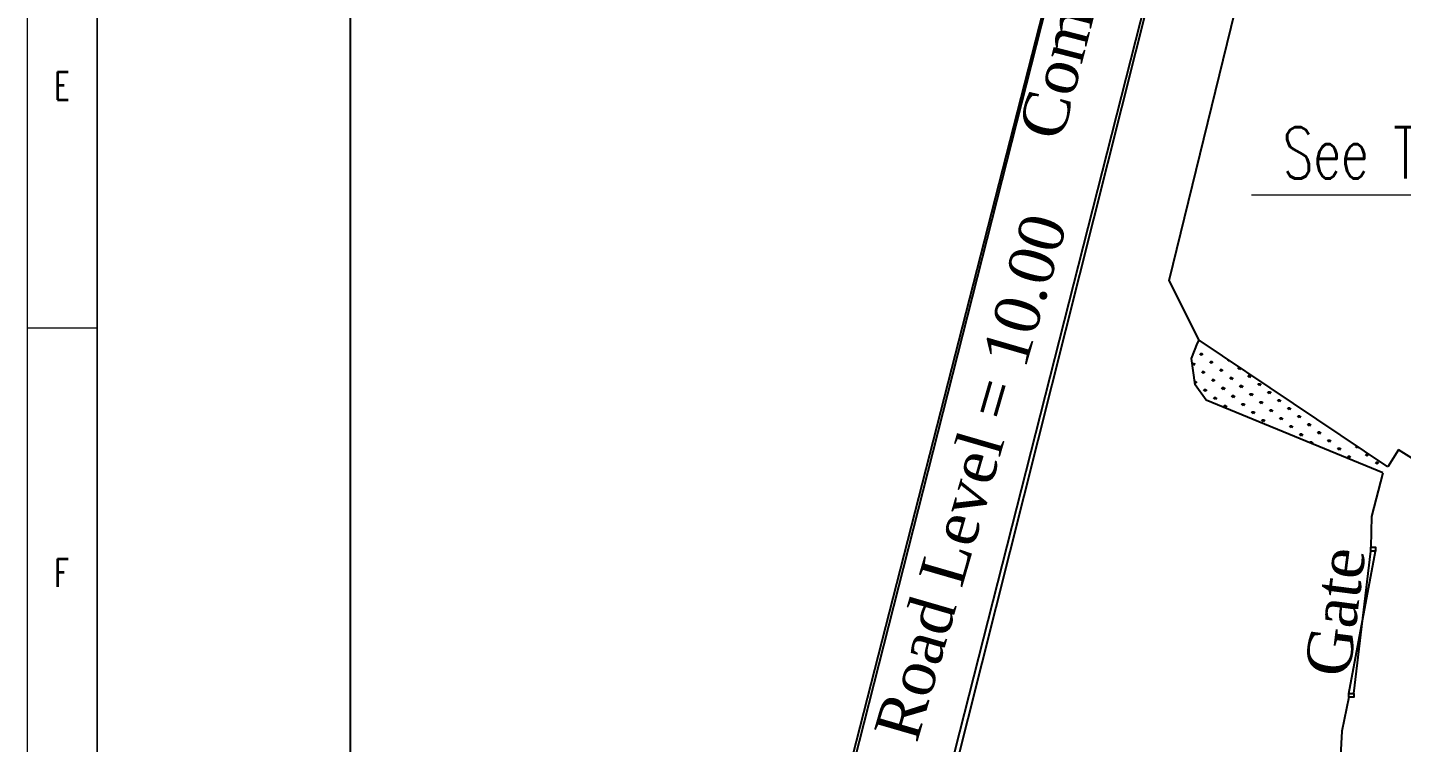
# Model space of a CAD drawing. Header units: inches. Extents: x -1128 to 651, y 96 to 845.
# Drawn here: x -1127.94 to -1079.54, y 741.8 to 766.96 of the extents above; entities that cross this region are included whole.
import ezdxf
from ezdxf.enums import TextEntityAlignment as Align

# ---------------------------------------------------------------- set-up
doc = ezdxf.new("R2010")
doc.units = ezdxf.units.IN
doc.header["$MEASUREMENT"] = 0
doc.layers.add('Background Stuff', color=253, linetype='Continuous')
doc.layers.add('Layer 1', color=7, linetype='Continuous')
doc.layers.add('Cables', color=7, linetype='Continuous', lineweight=0)
doc.styles.add('HZTXT', font='txt_qlt.shx', dxfattribs={"width": 0.7, "bigfont": 'hztxt.shx'})
doc.styles.add('TEG BORDER', font='txt_qlt.shx', dxfattribs={"width": 0.7, "bigfont": 'hztxt.shx'})
doc.styles.add('TR', font='times.ttf')

# ---------------------------------------------------------------- blocks, each defined once
blk = doc.blocks.new('TEG BORDER A2')
at = {"linetype": 'Continuous'}
blk.add_line((5, 415), (5, 5), dxfattribs=at)
blk.add_line((0, 245), (5, 245))
at = {"color": 5, "lineweight": 15}
blk.add_lwpolyline([(0, 420), (594, 420), (594, 0), (0, 0)], close=True, dxfattribs=at)
blk.add_lwpolyline([(5, 415), (589, 415), (589, 5), (5, 5)], close=True)
at = {"char_height": 2, "width": 2, "attachment_point": 1, "style": 'TEG BORDER'}
for s, insert in [('E', (1.91, 263.389)), ('F', (1.91, 228.389))]:
    blk.add_mtext(s, dxfattribs=dict(at, insert=insert))

msp = doc.modelspace()

# ---------------------------------------------------------------- hatches: boundary and pattern name
at = {"layer": 'Background Stuff', "ltscale": 200}
h = msp.add_hatch(dxfattribs=at)
h.set_pattern_fill('GRASS', color=256, scale=0.45125, angle=6.1349, style=0)
h.set_pattern_definition([(96.134935224, (-267583.25358, -2369890.09366), (-0.351354934886, 0.28315414905), [0.084609375, -0.5535544953]), (51.134935224, (-267583.2536, -2369890.09366), (-0.35135493498, 0.28315414912), [0.084609375, -0.366640625]), (141.134935224, (-267583.2536, -2369890.09366), (-0.28315414912, -0.35135493498), [0.084609375, -0.366640625])])
h.paths.add_polyline_path([(-1080.194, 751.291), (-1080.014, 751.507), (-1086.667, 755.964), (-1086.717, 755.853), (-1086.93, 755.314), (-1086.81, 754.389), (-1086.412, 753.851)])
h.paths.add_polyline_path([(-1088.238, 738.833), (-1088.656, 738.461), (-1088.906, 737.62), (-1088.696, 736.954), (-1081.839, 739.464), (-1082.048, 739.862), (-1081.639, 740.009), (-1081.73, 740.456)])
h.paths.add_polyline_path([(-1080.311, 751.278), (-1079.953, 751.326), (-1079.967, 751.434), (-1080.325, 751.386)], flags=9)
h.paths.add_polyline_path([(-1086.843, 755.782), (-1086.544, 755.821), (-1086.559, 755.929), (-1086.857, 755.889)], flags=25)
h.paths.add_polyline_path([(-1087.056, 755.242), (-1086.757, 755.282), (-1086.772, 755.389), (-1087.07, 755.35)], flags=9)
h.paths.add_polyline_path([(-1086.936, 754.318), (-1086.638, 754.358), (-1086.652, 754.465), (-1086.95, 754.425)], flags=9)
h.paths.add_polyline_path([(-1086.538, 753.78), (-1086.24, 753.82), (-1086.254, 753.927), (-1086.552, 753.887)], flags=25)
h.paths.add_polyline_path([(-1080.319, 751.22), (-1080.164, 751.241), (-1080.179, 751.348), (-1080.334, 751.327)], flags=9)
h.paths.add_polyline_path([(-1080.139, 751.435), (-1079.984, 751.456), (-1079.999, 751.563), (-1080.154, 751.542)], flags=9)
h.paths.add_polyline_path([(-1088.364, 738.762), (-1088.066, 738.801), (-1088.08, 738.909), (-1088.378, 738.869)], flags=25)
h.paths.add_polyline_path([(-1088.782, 738.389), (-1088.484, 738.429), (-1088.498, 738.536), (-1088.796, 738.496)], flags=25)
h.paths.add_polyline_path([(-1089.031, 737.548), (-1088.733, 737.588), (-1088.747, 737.695), (-1089.046, 737.655)], flags=9)
h.paths.add_polyline_path([(-1088.821, 736.882), (-1088.666, 736.903), (-1088.681, 737.01), (-1088.836, 736.99)], flags=9)
h.paths.add_polyline_path([(-1081.855, 740.385), (-1081.7, 740.406), (-1081.715, 740.513), (-1081.87, 740.492)], flags=9)

# ---------------------------------------------------------------- linework, layer by layer
at = {"layer": 'Background Stuff'}
msp.add_line((-1097.696, 731.171), (-1077.691, 810.591), dxfattribs=at)
at = {"layer": 'Background Stuff', "ltscale": 200}
for p, q in [((-1079.645, 752.097), (-1080.014, 751.507)), ((-1076.266, 749.988), (-1079.645, 752.097))]:
    msp.add_line(p, q, dxfattribs=at)
at = {"layer": 'Background Stuff'}
for points in [[(-1116.562, 829.555), (-897.6, 829.555), (-897.6, 652.653), (-1116.562, 652.653)], [(-1080.621, 748.67), (-1080.447, 748.67), (-1080.447, 748.538), (-1080.621, 748.538)], [(-1081.387, 743.523), (-1081.212, 743.523), (-1081.212, 743.391), (-1081.387, 743.391)]]:
    msp.add_lwpolyline(points, close=True, dxfattribs=at)
for points in [[(-1080.97, 811.272), (-1101.322, 731.795), (-1115.397, 676.95)], [(-1080.97, 811.272), (-1101.076, 732.283), (-1107.954, 705.308), (-1115.215, 676.935)], [(-1077.683, 810.588), (-1097.957, 730.963), (-1111.891, 676.665)], [(-1081.387, 743.523), (-1080.447, 748.538)], [(-1081.212, 743.523), (-1080.621, 748.538)]]:
    msp.add_lwpolyline(points, dxfattribs=at)
at = {"layer": 'Background Stuff', "ltscale": 200}
for points in [[(-1087.726, 758.064), (-1074.913, 810.363), (-1039.031, 807.446), (-1038.794, 809.196), (-980.214, 802.615), (-980.1, 803.986), (-901.168, 799.653)], [(-1080.014, 751.507), (-1086.667, 755.964), (-1087.726, 758.064)], [(-1086.412, 753.851), (-1086.81, 754.389), (-1086.93, 755.314), (-1086.717, 755.853), (-1086.667, 755.964)], [(-1080.194, 751.291), (-1086.412, 753.851)], [(-1080.194, 751.291), (-1080.592, 749.76), (-1080.621, 748.67)], [(-1081.387, 743.391), (-1081.644, 742.196), (-1081.73, 740.456)]]:
    msp.add_lwpolyline(points, dxfattribs=at)
at = {"layer": 'Layer 1', "color": 0, "lineweight": 5}
msp.add_lwpolyline([(-1084.816, 761.073), (-1070.448, 761.073)], dxfattribs=at)

# ---------------------------------------------------------------- block references
at = {"layer": 'Cables', "color": 0, "xscale": 0.4897326461023622, "yscale": 0.4897326461023622, "zscale": 0.4897326461023622}
msp.add_blockref('TEG BORDER A2', (-1127.935, 636.411), dxfattribs=at)

# ---------------------------------------------------------------- texts
at = {"color": 0, "style": 'HZTXT', "width": 0.7}
msp.add_text('See Table 8', height=1.805, dxfattribs=at).set_placement((-1078.634, 761.649), align=Align.CENTER)
at = {"layer": 'Background Stuff', "style": 'TR'}
msp.add_text('Companyganj - Nabinagar Road', height=1.58945, rotation=75.608, dxfattribs=at).set_placement((-1091.502, 762.92))
for s, height, rotation, p in [('Road Level = 10.00', 1.58945, 73.8561, (-1097.368, 741.976)), ('Gate', 1.5895, 82.7359, (-1082.163, 744.156))]:
    msp.add_text(s, height=height, rotation=rotation, dxfattribs=at).set_placement(p, align=Align.MIDDLE_LEFT)

doc.saveas('drawing.dxf')
